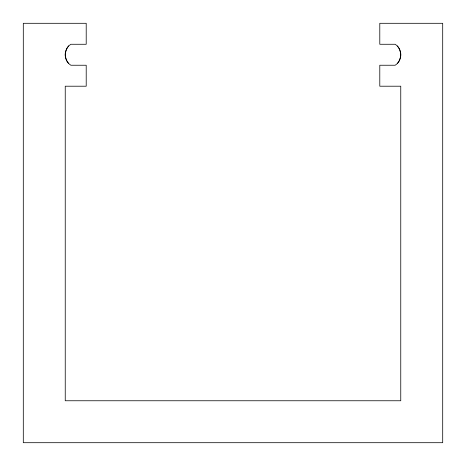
<?xml version="1.0" encoding="UTF-8"?>
<svg xmlns="http://www.w3.org/2000/svg" width="466" height="466" viewBox="0 0 466 466"><rect width="100%" height="100%" fill="white"/><g stroke="black" fill="none" stroke-linecap="round" stroke-linejoin="round"><path stroke-width="0.7" d="M68.653 45.936C63.673 51.458 64.401 61.203 70.849 65.24L86.21 65.24L86.21 86.21L65.24 86.21L65.24 400.76L400.76 400.76L400.76 86.21L379.79 86.21L379.79 65.24L395.151 65.24C402.42 60.784 402.42 48.726 395.151 44.27L379.79 44.27L379.79 23.3L442.7 23.3L442.7 442.7L23.3 442.7L23.3 23.3L86.21 23.3L86.21 44.27L70.849 44.27L68.653 45.936A13.106 13.106 0 0 0 68.653 63.574M400.76 53.357L400.76 56.153M65.24 53.357L65.24 56.153M397.347 45.936A13.106 13.106 0 0 1 397.347 63.574"/></g></svg>
